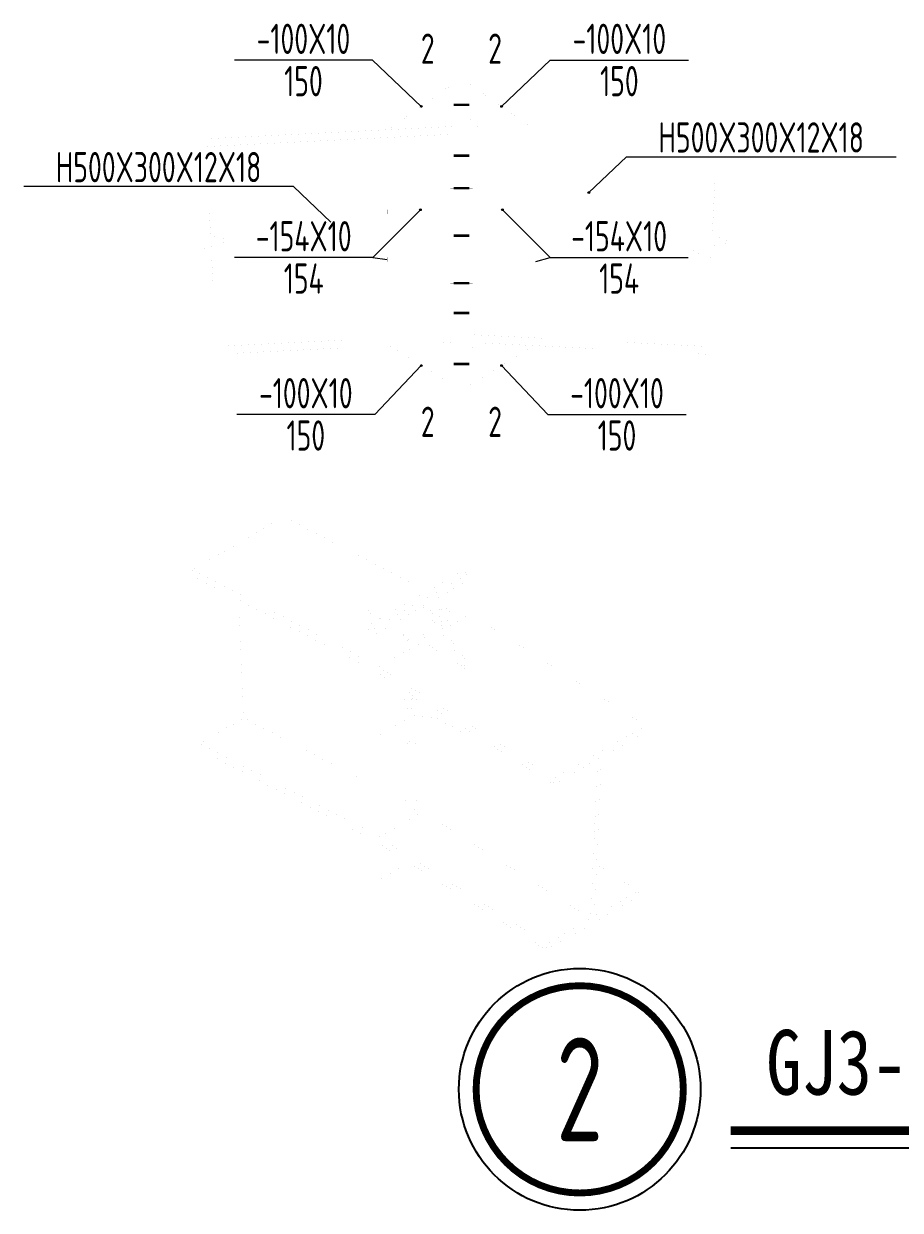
# Model space of a CAD drawing. Extents: x -1201378 to 2367219, y -619313 to 244905.
# Drawn here: x 359386 to 369539, y -393957 to -380218 of the extents above; entities that cross this region are included whole.
import ezdxf
from ezdxf.enums import TextEntityAlignment as Align

# ---------------------------------------------------------------- set-up
doc = ezdxf.new("R2010")
doc.units = 0
doc.header["$LTSCALE"] = 1000
doc.linetypes.add('线型2', pattern=[2.5, 1.5, -1])
doc.layers.add('S-TEXT', color=21, linetype='CONTINUOUS')
for name, color, linetype, lineweight in [('THIN', 7, 'CONTINUOUS', 0), ('剖面标注', 9, 'CONTINUOUS', 18), ('字符标注', 9, 'CONTINUOUS', 18), ('梁_主零件_实线', 141, 'CONTINUOUS', 18), ('梁_零件_实线', 3, 'CONTINUOUS', 18), ('螺栓组-普通_实线', 7, 'CONTINUOUS', 18), ('钢板标注', 9, 'CONTINUOUS', 18), ('钢框架轴线', 9, 'CONTINUOUS', 18)]:
    doc.layers.add(name, color=color, linetype=linetype, lineweight=lineweight)
doc.styles.add('FromPkpm', font='Pkpmeng', dxfattribs={"width": 0.7, "bigfont": 'Pkpmchn'})
doc.styles.add('TSSD_Num', font='tssdeng.shx', dxfattribs={"width": 0.7, "bigfont": 'Hztxt.shx'})
doc.styles.add('黑体', font='simhei.ttf', dxfattribs={"width": 0.8})

# ---------------------------------------------------------------- blocks, each defined once
blk = doc.blocks.new('ts_idx2')
at = {"layer": 'THIN', "color": 0, "linetype": 'ByBlock', "lineweight": -2, "const_width": 0.0333}
blk.add_lwpolyline([(-0.5, 0, 1), (0.5, 0, 1)], format="xyb", close=True, dxfattribs=at)
at = {"layer": 'THIN', "color": 0, "linetype": 'ByBlock', "lineweight": -2}
blk.add_circle((0, 0), 0.5833, dxfattribs=at)
at = {"layer": 'THIN', "color": 0, "linetype": 'ByBlock', "lineweight": -2, "style": 'TSSD_Num', "width": 0.7}
blk.add_attdef('A', text='', height=0.5, dxfattribs=at).set_placement((0, 0), align=Align.MIDDLE_CENTER)

msp = doc.modelspace()

# ---------------------------------------------------------------- hatches: boundary and pattern name
at = {"layer": '字符标注'}
h = msp.add_hatch(color=256, dxfattribs=at)
edge = h.paths.add_edge_path()
edge.add_arc((365931.4, -382173.2), 10, 0, 360)
at = {"layer": '钢板标注'}
h = msp.add_hatch(color=256, dxfattribs=at)
edge = h.paths.add_edge_path()
edge.add_arc((363991.1, -381175.9), 10, 0, 360)
h = msp.add_hatch(color=256, dxfattribs=at)
edge = h.paths.add_edge_path()
edge.add_arc((364920.2, -381175.9), 10, 0, 360)
h = msp.add_hatch(color=256, dxfattribs=at)
edge = h.paths.add_edge_path()
edge.add_arc((363980.6, -382372.2), 10, 0, 360)
h = msp.add_hatch(color=256, dxfattribs=at)
edge = h.paths.add_edge_path()
edge.add_arc((364930.6, -382372.2), 10, 0, 360)
h = msp.add_hatch(color=256, dxfattribs=at)
edge = h.paths.add_edge_path()
edge.add_arc((363991.1, -384175.9), 10, 0, 360)
h = msp.add_hatch(color=256, dxfattribs=at)
edge = h.paths.add_edge_path()
edge.add_arc((364920.2, -384176), 10, 0, 360)

# ---------------------------------------------------------------- linework, layer by layer
at = {"layer": 'S-TEXT', "const_width": 100}
msp.add_lwpolyline([(367574.6, -393035.5), (373607, -393035.5)], dxfattribs=at)
at = {"layer": 'S-TEXT'}
msp.add_lwpolyline([(367574.6, -393235.5), (373607, -393235.5)], dxfattribs=at)
at = {"layer": '剖面标注', "ltscale": 100}
for points in [[(364365.6, -380307.2, 0.019, 0.019, 0), (364365.6, -380707.2, 0.019, 0.019, 0)], [(364545.6, -380307.2, 0.019, 0.019, 0), (364545.6, -380707.2, 0.019, 0.019, 0)], [(364365.6, -385027.2, 0.019, 0.019, 0), (364365.6, -384627.2, 0.019, 0.019, 0)], [(364545.6, -385027.2, 0.019, 0.019, 0), (364545.6, -384627.2, 0.019, 0.019, 0)]]:
    msp.add_lwpolyline(points, format="xyseb", dxfattribs=at)
at = {"layer": '字符标注', "ltscale": 100}
for points in [[(365931.4, -382173.2), (366366.1, -381759.7), (369489.8, -381759.7)], [(362944.4, -382517.1), (362509.7, -382103.6), (359386, -382103.6)]]:
    msp.add_lwpolyline(points, dxfattribs=at)
msp.add_circle((365931.4, -382173.2), 10, dxfattribs=at)
at = {"layer": '梁_主零件_实线', "ltscale": 100}
for points in [[(364365.6, -381407.2, 0.1, 0.1, 0), (361494.4, -381550.7, 0.1, 0.1, 0)], [(361498.9, -381640.6, 0.1, 0.1, 0), (364365.6, -381497.3, 0.1, 0.1, 0)], [(364365.6, -381407.2, 0.1, 0.1, 0), (364365.6, -382372.2, 0.1, 0.1, 0)], [(367416.9, -381550.7, 0.1, 0.1, 0), (364545.6, -381407.2, 0.1, 0.1, 0)], [(364545.6, -382372.2, 0.1, 0.1, 0), (364545.6, -381407.2, 0.1, 0.1, 0)], [(364545.6, -381497.3, 0.1, 0.1, 0), (367412.4, -381640.6, 0.1, 0.1, 0)], [(364365.6, -382422.2, 0.1, 0.1, 0), (364365.6, -383907.2, 0.1, 0.1, 0)], [(364545.6, -383907.2, 0.1, 0.1, 0), (364545.6, -382422.2, 0.1, 0.1, 0)], [(364365.6, -383817.1, 0.1, 0.1, 0), (361614.6, -383954.8, 0.1, 0.1, 0)], [(367296.7, -383954.9, 0.1, 0.1, 0), (364545.6, -383817.1, 0.1, 0.1, 0)], [(361619.1, -384044.7, 0.1, 0.1, 0), (364365.6, -383907.2, 0.1, 0.1, 0)], [(364545.6, -383907.2, 0.1, 0.1, 0), (367292.2, -384044.7, 0.1, 0.1, 0)], [(361340.3, -386539.6, 0.1, 0.1, 0), (362400.9, -385927.2, 0.1, 0.1, 0)], [(362400.9, -385927.2, 0.1, 0.1, 0), (364059, -386788.8, 0.1, 0.1, 0)], [(363335.2, -387576.2, 0.1, 0.1, 0), (361340.3, -386539.6, 0.1, 0.1, 0)], [(361343.4, -386614.8, 0.1, 0.1, 0), (361340.3, -386539.6, 0.1, 0.1, 0)], [(361343.4, -386614.8, 0.1, 0.1, 0), (363335.2, -387649.7, 0.1, 0.1, 0)], [(361934.4, -388257.6, 0.1, 0.1, 0), (361876.7, -386891.9, 0.1, 0.1, 0)], [(364251.7, -387232.8, 0.1, 0.1, 0), (364558.5, -387055.6, 0.1, 0.1, 0)], [(364558.5, -387055.6, 0.1, 0.1, 0), (366588.8, -388345, 0.1, 0.1, 0)], [(363497.8, -387668, 0.1, 0.1, 0), (364044.9, -387352.1, 0.1, 0.1, 0)], [(365528.1, -388957.4, 0.1, 0.1, 0), (363497.8, -387668, 0.1, 0.1, 0)], [(363497.8, -387741.6, 0.1, 0.1, 0), (363497.8, -387668, 0.1, 0.1, 0)], [(363497.8, -387741.6, 0.1, 0.1, 0), (365524.9, -389029, 0.1, 0.1, 0)], [(364006.9, -388235.5, 0.1, 0.1, 0), (364006.9, -388064.9, 0.1, 0.1, 0)], [(361425.2, -388551.6, 0.1, 0.1, 0), (361934.4, -388257.6, 0.1, 0.1, 0)], [(363335.2, -388985.4, 0.1, 0.1, 0), (361934.4, -388257.6, 0.1, 0.1, 0)], [(366588.8, -388345, 0.1, 0.1, 0), (365528.1, -388957.4, 0.1, 0.1, 0)], [(366585.6, -388416.6, 0.1, 0.1, 0), (366588.8, -388345, 0.1, 0.1, 0)], [(364006.9, -389341.8, 0.1, 0.1, 0), (364006.9, -388517.2, 0.1, 0.1, 0)], [(365524.9, -389029, 0.1, 0.1, 0), (366585.6, -388416.6, 0.1, 0.1, 0)], [(361428.4, -388626.8, 0.1, 0.1, 0), (361425.2, -388551.6, 0.1, 0.1, 0)], [(363335.2, -389543.8, 0.1, 0.1, 0), (361425.2, -388551.6, 0.1, 0.1, 0)], [(361428.4, -388626.8, 0.1, 0.1, 0), (363335.2, -389617.4, 0.1, 0.1, 0)], [(366034, -388735, 0.1, 0.1, 0), (365952.2, -390577.4, 0.1, 0.1, 0)], [(365994.6, -390552.9, 0.1, 0.1, 0), (366076.5, -388710.5, 0.1, 0.1, 0)], [(365524.9, -389029, 0.1, 0.1, 0), (365528.1, -388957.4, 0.1, 0.1, 0)], [(363497.8, -389635.7, 0.1, 0.1, 0), (364006.9, -389341.8, 0.1, 0.1, 0)], [(365952.2, -390577.4, 0.1, 0.1, 0), (364006.9, -389341.8, 0.1, 0.1, 0)], [(363497.8, -389709.3, 0.1, 0.1, 0), (363497.8, -389635.7, 0.1, 0.1, 0)], [(365443.1, -390871.3, 0.1, 0.1, 0), (363497.8, -389635.7, 0.1, 0.1, 0)], [(363497.8, -389709.3, 0.1, 0.1, 0), (365439.9, -390942.8, 0.1, 0.1, 0)], [(366021.3, -389952.5, 0.1, 0.1, 0), (366503.8, -390258.9, 0.1, 0.1, 0)], [(366503.8, -390258.9, 0.1, 0.1, 0), (365443.1, -390871.3, 0.1, 0.1, 0)], [(366500.6, -390330.5, 0.1, 0.1, 0), (366503.8, -390258.9, 0.1, 0.1, 0)], [(365439.9, -390942.8, 0.1, 0.1, 0), (366500.6, -390330.5, 0.1, 0.1, 0)], [(365439.9, -390942.8, 0.1, 0.1, 0), (365443.1, -390871.3, 0.1, 0.1, 0)]]:
    msp.add_lwpolyline(points, format="xyseb", dxfattribs=at)
at = {"layer": '梁_主零件_实线', "linetype": '线型2', "ltscale": 100}
for points in [[(364365.6, -382422.2, 0.1, 0.1, 0), (364365.6, -382372.2, 0.1, 0.1, 0)], [(364545.6, -382422.2, 0.1, 0.1, 0), (364545.6, -382372.2, 0.1, 0.1, 0)]]:
    msp.add_lwpolyline(points, format="xyseb", dxfattribs=at)
at = {"layer": '梁_零件_实线', "ltscale": 100}
for points in [[(364365.6, -380907.2, 0.1, 0.1, 0), (363616.6, -381444.6, 0.1, 0.1, 0)], [(364365.6, -384427.2, 0.1, 0.1, 0), (364365.6, -380907.2, 0.1, 0.1, 0)], [(364545.6, -380907.2, 0.1, 0.1, 0), (364365.6, -380907.2, 0.1, 0.1, 0)], [(364455.6, -380907.2, 0.1, 0.1, 0), (364455.6, -384427.2, 0.1, 0.1, 0)], [(364545.6, -384427.2, 0.1, 0.1, 0), (364545.6, -380907.2, 0.1, 0.1, 0)], [(364545.6, -380907.2, 0.1, 0.1, 0), (365294.7, -381444.6, 0.1, 0.1, 0)], [(364265.8, -381412.2, 0.1, 0.1, 0), (364365.6, -381307.2, 0.1, 0.1, 0)], [(364645.5, -381412.2, 0.1, 0.1, 0), (364545.6, -381307.2, 0.1, 0.1, 0)], [(363616.6, -381444.6, 0.1, 0.1, 0), (364265.8, -381412.2, 0.1, 0.1, 0)], [(365294.7, -381444.6, 0.1, 0.1, 0), (364645.5, -381412.2, 0.1, 0.1, 0)], [(363595.6, -382372.2, 0.1, 0.1, 0), (364365.6, -382372.2, 0.1, 0.1, 0)], [(363595.6, -382422.2, 0.1, 0.1, 0), (363595.6, -382372.2, 0.1, 0.1, 0)], [(364365.6, -382422.2, 0.1, 0.1, 0), (363595.6, -382422.2, 0.1, 0.1, 0)], [(364545.6, -382372.2, 0.1, 0.1, 0), (365315.6, -382372.2, 0.1, 0.1, 0)], [(365315.6, -382422.2, 0.1, 0.1, 0), (364545.6, -382422.2, 0.1, 0.1, 0)], [(365315.6, -382422.2, 0.1, 0.1, 0), (365315.6, -382372.2, 0.1, 0.1, 0)], [(364365.6, -382922.2, 0.1, 0.1, 0), (363595.6, -382922.2, 0.1, 0.1, 0)], [(363595.6, -382922.2, 0.1, 0.1, 0), (363595.6, -382972.2, 0.1, 0.1, 0)], [(363595.6, -382972.2, 0.1, 0.1, 0), (364365.6, -382972.2, 0.1, 0.1, 0)], [(365315.6, -382922.2, 0.1, 0.1, 0), (364545.6, -382922.2, 0.1, 0.1, 0)], [(364545.6, -382972.2, 0.1, 0.1, 0), (365315.6, -382972.2, 0.1, 0.1, 0)], [(365315.6, -382922.2, 0.1, 0.1, 0), (365315.6, -382972.2, 0.1, 0.1, 0)], [(363616.6, -383944.7, 0.1, 0.1, 0), (364265.8, -383912.2, 0.1, 0.1, 0)], [(364365.6, -384407.2, 0.1, 0.1, 0), (363616.6, -383944.7, 0.1, 0.1, 0)], [(364265.8, -383912.2, 0.1, 0.1, 0), (364365.6, -384007.2, 0.1, 0.1, 0)], [(364645.5, -383912.2, 0.1, 0.1, 0), (364545.6, -384007.2, 0.1, 0.1, 0)], [(364545.6, -384407.2, 0.1, 0.1, 0), (365294.7, -383944.7, 0.1, 0.1, 0)], [(365294.7, -383944.7, 0.1, 0.1, 0), (364645.5, -383912.2, 0.1, 0.1, 0)], [(364545.6, -384427.2, 0.1, 0.1, 0), (364365.6, -384427.2, 0.1, 0.1, 0)], [(363335.2, -387206.7, 0.1, 0.1, 0), (364466.6, -386553.5, 0.1, 0.1, 0)], [(364530.2, -386590.2, 0.1, 0.1, 0), (363398.8, -387243.4, 0.1, 0.1, 0)], [(364593.8, -386627, 0.1, 0.1, 0), (364466.6, -386553.5, 0.1, 0.1, 0)], [(363462.5, -387280.2, 0.1, 0.1, 0), (364593.8, -386627, 0.1, 0.1, 0)], [(364593.8, -386627, 0.1, 0.1, 0), (364593.8, -387078.1, 0.1, 0.1, 0)], [(363388.9, -387002.9, 0.1, 0.1, 0), (363918.5, -386869.9, 0.1, 0.1, 0)], [(363883.2, -386890.3, 0.1, 0.1, 0), (363353.5, -387023.3, 0.1, 0.1, 0)], [(363388.9, -387002.9, 0.1, 0.1, 0), (363353.5, -387023.3, 0.1, 0.1, 0)], [(364010.5, -387290.4, 0.1, 0.1, 0), (364010.5, -386963.8, 0.1, 0.1, 0)], [(364010.5, -386963.8, 0.1, 0.1, 0), (364540.1, -387708.4, 0.1, 0.1, 0)], [(364575.5, -387688, 0.1, 0.1, 0), (364045.8, -386943.4, 0.1, 0.1, 0)], [(363353.5, -387023.3, 0.1, 0.1, 0), (363511, -387105.2, 0.1, 0.1, 0)], [(363335.2, -390080.8, 0.1, 0.1, 0), (363335.2, -387206.7, 0.1, 0.1, 0)], [(363462.5, -387280.2, 0.1, 0.1, 0), (363335.2, -387206.7, 0.1, 0.1, 0)], [(363398.8, -387243.4, 0.1, 0.1, 0), (363398.8, -390117.5, 0.1, 0.1, 0)], [(363462.5, -390154.2, 0.1, 0.1, 0), (363462.5, -387280.2, 0.1, 0.1, 0)], [(364081.1, -387416.9, 0.1, 0.1, 0), (364010.5, -387290.4, 0.1, 0.1, 0)], [(364540.1, -387708.4, 0.1, 0.1, 0), (364081.1, -387416.9, 0.1, 0.1, 0)], [(364575.5, -387688, 0.1, 0.1, 0), (364540.1, -387708.4, 0.1, 0.1, 0)], [(363462.5, -388476.3, 0.1, 0.1, 0), (363900.9, -388223.2, 0.1, 0.1, 0)], [(363900.9, -388223.2, 0.1, 0.1, 0), (364166, -388253.8, 0.1, 0.1, 0)], [(364166, -388253.8, 0.1, 0.1, 0), (364551.4, -388476.3, 0.1, 0.1, 0)], [(364551.4, -388476.3, 0.1, 0.1, 0), (363462.5, -388476.3, 0.1, 0.1, 0)], [(363462.5, -388517.2, 0.1, 0.1, 0), (364551.4, -388517.2, 0.1, 0.1, 0)], [(364551.4, -388517.2, 0.1, 0.1, 0), (364551.4, -388476.3, 0.1, 0.1, 0)], [(363848, -389931.7, 0.1, 0.1, 0), (363462.5, -390154.2, 0.1, 0.1, 0)], [(363462.5, -390154.2, 0.1, 0.1, 0), (363335.2, -390080.8, 0.1, 0.1, 0)]]:
    msp.add_lwpolyline(points, format="xyseb", dxfattribs=at)
at = {"layer": '梁_零件_实线', "linetype": '线型2', "ltscale": 100}
for points in [[(364140.6, -382422.2, 0.1, 0.1, 0), (364140.6, -382372.2, 0.1, 0.1, 0)], [(364770.6, -382422.2, 0.1, 0.1, 0), (364770.6, -382372.2, 0.1, 0.1, 0)], [(364140.6, -382922.2, 0.1, 0.1, 0), (364140.6, -382972.2, 0.1, 0.1, 0)], [(364770.6, -382922.2, 0.1, 0.1, 0), (364770.6, -382972.2, 0.1, 0.1, 0)]]:
    msp.add_lwpolyline(points, format="xyseb", dxfattribs=at)
at = {"layer": '螺栓组-普通_实线', "ltscale": 100}
for points in [[(364325.6, -381157.2, 0.1, 0.1, 0), (364585.6, -381157.2, 0.1, 0.1, 0)], [(364325.6, -381157.2, 0.1, 0.1, 0), (364585.6, -381157.2, 0.1, 0.1, 0)], [(364325.6, -381747.2, 0.1, 0.1, 0), (364585.6, -381747.2, 0.1, 0.1, 0)], [(364325.6, -381747.2, 0.1, 0.1, 0), (364585.6, -381747.2, 0.1, 0.1, 0)], [(364325.6, -382122.2, 0.1, 0.1, 0), (364585.6, -382122.2, 0.1, 0.1, 0)], [(364325.6, -382122.2, 0.1, 0.1, 0), (364585.6, -382122.2, 0.1, 0.1, 0)], [(364325.6, -382672.2, 0.1, 0.1, 0), (364585.6, -382672.2, 0.1, 0.1, 0)], [(364325.6, -382672.2, 0.1, 0.1, 0), (364585.6, -382672.2, 0.1, 0.1, 0)], [(364325.6, -383222.2, 0.1, 0.1, 0), (364585.6, -383222.2, 0.1, 0.1, 0)], [(364325.6, -383222.2, 0.1, 0.1, 0), (364585.6, -383222.2, 0.1, 0.1, 0)], [(364325.6, -383567.2, 0.1, 0.1, 0), (364585.6, -383567.2, 0.1, 0.1, 0)], [(364325.6, -383567.2, 0.1, 0.1, 0), (364585.6, -383567.2, 0.1, 0.1, 0)], [(364325.6, -384157.2, 0.1, 0.1, 0), (364585.6, -384157.2, 0.1, 0.1, 0)], [(364325.6, -384157.2, 0.1, 0.1, 0), (364585.6, -384157.2, 0.1, 0.1, 0)]]:
    msp.add_lwpolyline(points, format="xyseb", dxfattribs=at)
at = {"layer": '螺栓组-普通_实线', "color": 1, "ltscale": 100}
for points in [[(364365.6, -381157.2, 30, 30, 0), (364545.6, -381157.2, 30, 30, 0)], [(364365.6, -381157.2, 30, 30, 0), (364545.6, -381157.2, 30, 30, 0)], [(364365.6, -381747.2, 30, 30, 0), (364545.6, -381747.2, 30, 30, 0)], [(364365.6, -381747.2, 30, 30, 0), (364545.6, -381747.2, 30, 30, 0)], [(364365.6, -382122.2, 30, 30, 0), (364545.6, -382122.2, 30, 30, 0)], [(364365.6, -382122.2, 30, 30, 0), (364545.6, -382122.2, 30, 30, 0)], [(364365.6, -382672.2, 30, 30, 0), (364545.6, -382672.2, 30, 30, 0)], [(364365.6, -382672.2, 30, 30, 0), (364545.6, -382672.2, 30, 30, 0)], [(364365.6, -383222.2, 30, 30, 0), (364545.6, -383222.2, 30, 30, 0)], [(364365.6, -383222.2, 30, 30, 0), (364545.6, -383222.2, 30, 30, 0)], [(364365.6, -383567.2, 30, 30, 0), (364545.6, -383567.2, 30, 30, 0)], [(364365.6, -383567.2, 30, 30, 0), (364545.6, -383567.2, 30, 30, 0)], [(364365.6, -384157.2, 30, 30, 0), (364545.6, -384157.2, 30, 30, 0)], [(364365.6, -384157.2, 30, 30, 0), (364545.6, -384157.2, 30, 30, 0)], [(364208.5, -386992.8, 0.1, 0.1, 0), (364170, -387059.5, 0.1, 0.1, 0)], [(364261.1, -386978.7, 0.1, 0.1, 0), (364208.5, -386992.8, 0.1, 0.1, 0)], [(364208.5, -386992.8, 0.1, 0.1, 0), (364266.8, -387026.5, 0.1, 0.1, 0)], [(364261.1, -386978.7, 0.1, 0.1, 0), (364319.4, -387012.4, 0.1, 0.1, 0)], [(364170, -387059.5, 0.1, 0.1, 0), (364228.3, -387093.2, 0.1, 0.1, 0)], [(364170, -387059.5, 0.1, 0.1, 0), (364184.1, -387112.1, 0.1, 0.1, 0)], [(364242.4, -387145.8, 0.1, 0.1, 0), (364184.1, -387112.1, 0.1, 0.1, 0)], [(364228.3, -387093.2, 0.1, 0.1, 0), (364266.8, -387026.5, 0.1, 0.1, 0)], [(364242.4, -387145.8, 0.1, 0.1, 0), (364228.3, -387093.2, 0.1, 0.1, 0)], [(364295, -387131.7, 0.1, 0.1, 0), (364242.4, -387145.8, 0.1, 0.1, 0)], [(364266.8, -387026.5, 0.1, 0.1, 0), (364319.4, -387012.4, 0.1, 0.1, 0)], [(364333.5, -387065, 0.1, 0.1, 0), (364295, -387131.7, 0.1, 0.1, 0)], [(364319.4, -387012.4, 0.1, 0.1, 0), (364333.5, -387065, 0.1, 0.1, 0)], [(363819.6, -387217.4, 0.1, 0.1, 0), (363781.1, -387284.1, 0.1, 0.1, 0)], [(363872.2, -387203.3, 0.1, 0.1, 0), (363819.6, -387217.4, 0.1, 0.1, 0)], [(363819.6, -387217.4, 0.1, 0.1, 0), (363877.9, -387251.1, 0.1, 0.1, 0)], [(363839.4, -387317.7, 0.1, 0.1, 0), (363877.9, -387251.1, 0.1, 0.1, 0)], [(363872.2, -387203.3, 0.1, 0.1, 0), (363930.5, -387237, 0.1, 0.1, 0)], [(363877.9, -387251.1, 0.1, 0.1, 0), (363930.5, -387237, 0.1, 0.1, 0)], [(363930.5, -387237, 0.1, 0.1, 0), (363944.6, -387289.6, 0.1, 0.1, 0)], [(363781.1, -387284.1, 0.1, 0.1, 0), (363839.4, -387317.7, 0.1, 0.1, 0)], [(363781.1, -387284.1, 0.1, 0.1, 0), (363795.2, -387336.6, 0.1, 0.1, 0)], [(363853.5, -387370.3, 0.1, 0.1, 0), (363795.2, -387336.6, 0.1, 0.1, 0)], [(363853.5, -387370.3, 0.1, 0.1, 0), (363839.4, -387317.7, 0.1, 0.1, 0)], [(363906.1, -387356.2, 0.1, 0.1, 0), (363853.5, -387370.3, 0.1, 0.1, 0)], [(363944.6, -387289.6, 0.1, 0.1, 0), (363906.1, -387356.2, 0.1, 0.1, 0)], [(363819.6, -388005.3, 0.1, 0.1, 0), (363781.1, -388072, 0.1, 0.1, 0)], [(363781.1, -388072, 0.1, 0.1, 0), (363839.4, -388105.7, 0.1, 0.1, 0)], [(363781.1, -388072, 0.1, 0.1, 0), (363795.2, -388124.6, 0.1, 0.1, 0)], [(363872.2, -387991.2, 0.1, 0.1, 0), (363819.6, -388005.3, 0.1, 0.1, 0)], [(363819.6, -388005.3, 0.1, 0.1, 0), (363877.9, -388039, 0.1, 0.1, 0)], [(363839.4, -388105.7, 0.1, 0.1, 0), (363877.9, -388039, 0.1, 0.1, 0)], [(363853.5, -388158.2, 0.1, 0.1, 0), (363839.4, -388105.7, 0.1, 0.1, 0)], [(363872.2, -387991.2, 0.1, 0.1, 0), (363930.5, -388024.9, 0.1, 0.1, 0)], [(363877.9, -388039, 0.1, 0.1, 0), (363930.5, -388024.9, 0.1, 0.1, 0)], [(363944.6, -388077.5, 0.1, 0.1, 0), (363906.1, -388144.2, 0.1, 0.1, 0)], [(363930.5, -388024.9, 0.1, 0.1, 0), (363944.6, -388077.5, 0.1, 0.1, 0)], [(363853.5, -388158.2, 0.1, 0.1, 0), (363795.2, -388124.6, 0.1, 0.1, 0)], [(363906.1, -388144.2, 0.1, 0.1, 0), (363853.5, -388158.2, 0.1, 0.1, 0)], [(363783.3, -388517.2, 0.1, 0.1, 0), (363781.1, -388521.1, 0.1, 0.1, 0)], [(363839.4, -388554.7, 0.1, 0.1, 0), (363861.1, -388517.2, 0.1, 0.1, 0)], [(363942.1, -388517.2, 0.1, 0.1, 0), (363944.6, -388526.5, 0.1, 0.1, 0)], [(363781.1, -388521.1, 0.1, 0.1, 0), (363839.4, -388554.7, 0.1, 0.1, 0)], [(363781.1, -388521.1, 0.1, 0.1, 0), (363795.2, -388573.6, 0.1, 0.1, 0)], [(363853.5, -388607.3, 0.1, 0.1, 0), (363795.2, -388573.6, 0.1, 0.1, 0)], [(363853.5, -388607.3, 0.1, 0.1, 0), (363839.4, -388554.7, 0.1, 0.1, 0)], [(363906.1, -388593.2, 0.1, 0.1, 0), (363853.5, -388607.3, 0.1, 0.1, 0)], [(363944.6, -388526.5, 0.1, 0.1, 0), (363906.1, -388593.2, 0.1, 0.1, 0)], [(363819.6, -389185.1, 0.1, 0.1, 0), (363781.1, -389251.8, 0.1, 0.1, 0)], [(363872.2, -389171, 0.1, 0.1, 0), (363819.6, -389185.1, 0.1, 0.1, 0)], [(363819.6, -389185.1, 0.1, 0.1, 0), (363877.9, -389218.8, 0.1, 0.1, 0)], [(363872.2, -389171, 0.1, 0.1, 0), (363930.5, -389204.7, 0.1, 0.1, 0)], [(363877.9, -389218.8, 0.1, 0.1, 0), (363930.5, -389204.7, 0.1, 0.1, 0)], [(363930.5, -389204.7, 0.1, 0.1, 0), (363944.6, -389257.3, 0.1, 0.1, 0)], [(363781.1, -389251.8, 0.1, 0.1, 0), (363839.4, -389285.5, 0.1, 0.1, 0)], [(363781.1, -389251.8, 0.1, 0.1, 0), (363795.2, -389304.4, 0.1, 0.1, 0)], [(363853.5, -389338.1, 0.1, 0.1, 0), (363795.2, -389304.4, 0.1, 0.1, 0)], [(363839.4, -389285.5, 0.1, 0.1, 0), (363877.9, -389218.8, 0.1, 0.1, 0)], [(363853.5, -389338.1, 0.1, 0.1, 0), (363839.4, -389285.5, 0.1, 0.1, 0)], [(363906.1, -389324, 0.1, 0.1, 0), (363853.5, -389338.1, 0.1, 0.1, 0)], [(363944.6, -389257.3, 0.1, 0.1, 0), (363906.1, -389324, 0.1, 0.1, 0)]]:
    msp.add_lwpolyline(points, format="xyseb", dxfattribs=at)
at = {"layer": '钢板标注', "ltscale": 100}
for p, q in [((363429.1, -382923.7), (363595.6, -382947.2)), ((365315.6, -382972.2), (365482.2, -382923.7))]:
    msp.add_line(p, q, dxfattribs=at)
for points in [[(363991.1, -381175.9), (363426, -380638.3), (361826, -380638.3)], [(364920.2, -381175.9), (365485.3, -380638.3), (367085.3, -380638.3)], [(363980.6, -382372.2), (363429.1, -382923.7), (361829.1, -382923.7)], [(364930.6, -382372.2), (365482.2, -382923.7), (367082.2, -382923.7)], [(363991.1, -384175.9), (363453.5, -384741.1), (361853.5, -384741.1)], [(364920.2, -384176), (365457.7, -384741.1), (367057.7, -384741.1)]]:
    msp.add_lwpolyline(points, dxfattribs=at)
for centre in [(363991.1, -381175.9), (364920.2, -381175.9), (363980.6, -382372.2), (364930.6, -382372.2), (363991.1, -384175.9), (364920.2, -384176)]:
    msp.add_circle(centre, 10, dxfattribs=at)
at = {"layer": '钢框架轴线', "ltscale": 100}
for points in [[(361550.2, -382667.9, 0.1, 0.1, 0), (361489.4, -381450.9, 0.1, 0.1, 0)], [(367361, -382667.9, 0.1, 0.1, 0), (367421.9, -381450.9, 0.1, 0.1, 0)], [(361340.3, -382873.6, 0.1, 0.1, 0), (361773.2, -382721.8, 0.1, 0.1, 0)], [(361773.2, -382721.8, 0.1, 0.1, 0), (361550.2, -382667.9, 0.1, 0.1, 0)], [(367131.6, -382851.7, 0.1, 0.1, 0), (367577.5, -382743.8, 0.1, 0.1, 0)], [(367577.5, -382743.8, 0.1, 0.1, 0), (367361, -382667.9, 0.1, 0.1, 0)], [(361563.2, -382927.6, 0.1, 0.1, 0), (361340.3, -382873.6, 0.1, 0.1, 0)], [(367348.1, -382927.6, 0.1, 0.1, 0), (367131.6, -382851.7, 0.1, 0.1, 0)], [(361624.1, -384144.6, 0.1, 0.1, 0), (361563.2, -382927.6, 0.1, 0.1, 0)], [(367287.2, -384144.6, 0.1, 0.1, 0), (367348.1, -382927.6, 0.1, 0.1, 0)]]:
    msp.add_lwpolyline(points, format="xyseb", dxfattribs=at)

# ---------------------------------------------------------------- block references
at = {"layer": 'S-TEXT'}
ref = msp.add_blockref('ts_idx2', (365825.9, -392556.6), dxfattribs=dict(at, xscale=2400, yscale=2400, zscale=2400))
ref.add_attrib('1', '2', dxfattribs={"layer": 'THIN', "height": 1200, "style": 'TSSD_Num', "width": 0.7}).set_placement((365825.9, -392556.6), align=Align.MIDDLE_CENTER)

# ---------------------------------------------------------------- texts
at = {"layer": 'S-TEXT', "style": '黑体', "width": 0.8}
msp.add_text('GJ3-2跨中节点', height=750, dxfattribs=at).set_placement((370643.2, -392843.4), align=Align.BOTTOM_CENTER)
at = {"layer": '剖面标注', "style": 'FromPkpm', "width": 0.7}
for p in [(364065.6, -380507.2), (364845.6, -380507.2), (364065.6, -384827.2), (364845.6, -384827.2)]:
    msp.add_text('2', height=350, dxfattribs=at).set_placement(p, align=Align.MIDDLE_CENTER)
at = {"layer": '字符标注', "style": 'FromPkpm', "width": 0.7}
for p in [(367928, -381709.7), (360947.8, -382053.6)]:
    msp.add_text('H500X300X12X18', height=350, dxfattribs=at).set_placement(p, align=Align.CENTER)
at = {"layer": '钢板标注', "style": 'FromPkpm', "width": 0.7}
for s, p in [('-100X10', (362626, -380568.3)), ('-100X10', (366285.3, -380568.3)), ('-154X10', (362629.1, -382853.7)), ('-154X10', (366282.2, -382853.7)), ('-100X10', (362653.5, -384671.1)), ('-100X10', (366257.7, -384671.1))]:
    msp.add_text(s, height=350, dxfattribs=at).set_placement(p, align=Align.CENTER)
for s, p in [('150', (362626, -380708.3)), ('150', (366285.3, -380708.3)), ('154', (362629.1, -382993.7)), ('154', (366282.2, -382993.7)), ('150', (362653.5, -384811.1)), ('150', (366257.7, -384811.1))]:
    msp.add_text(s, height=350, dxfattribs=at).set_placement(p, align=Align.TOP_CENTER)

doc.saveas('drawing.dxf')
